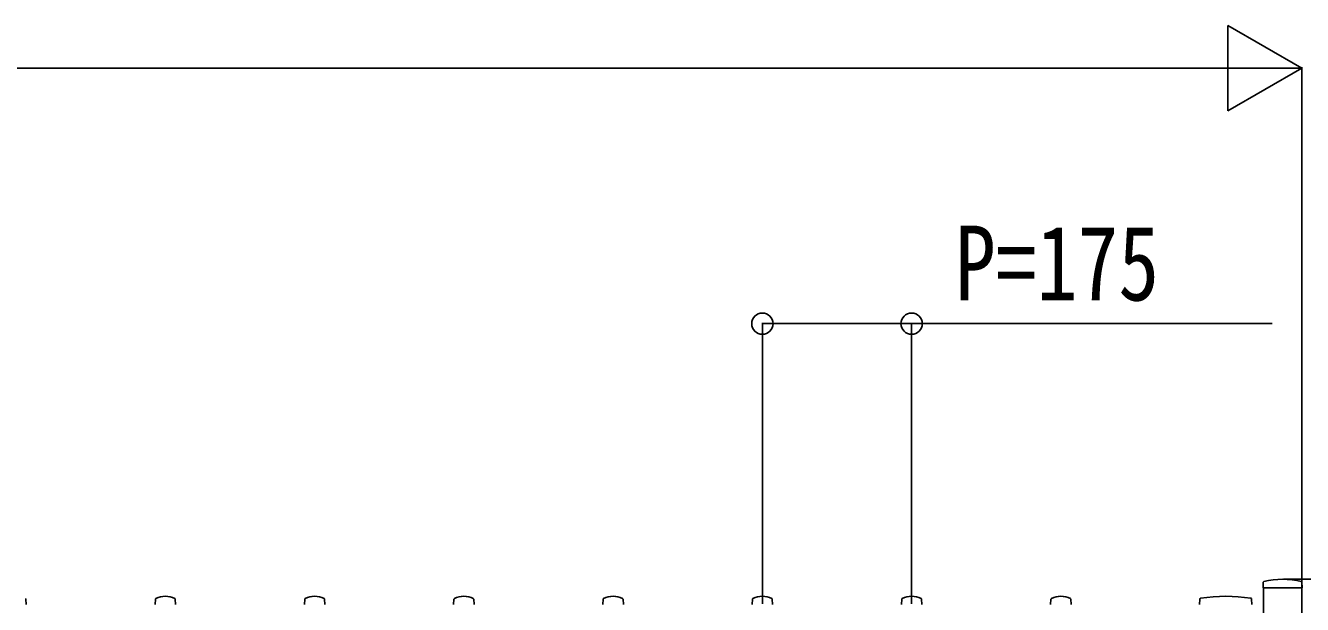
# Model space of a CAD drawing. Units: millimetres, scale not verified. Extents: x -16820 to 16820, y -11880 to 11880.
# Drawn here: x -10070 to -8573, y -6225 to -5545 of the extents above; entities that cross this region are included whole.
import ezdxf
from ezdxf.enums import TextEntityAlignment as Align

# ---------------------------------------------------------------- set-up
doc = ezdxf.new("R2010")
doc.units = ezdxf.units.MM
doc.header["$LTSCALE"] = 50
for name, color, linetype in [('0-4_YKK_13', 4, 'Continuous'), ('0-5_YKK_A1', 4, 'Continuous'), ('0-6_YKK_D', 6, 'Continuous')]:
    doc.layers.add(name, color=color, linetype=linetype)
doc.styles.add('ＭＳ ゴシック', font='')
doc.styles.get('ＭＳ ゴシック').set_extended_font_data('MS Gothic')

msp = doc.modelspace()

# ---------------------------------------------------------------- linework, layer by layer
at = {"layer": '0-4_YKK_13'}
for p, q in [((-8619.05, -6198.6), (-8619.42, -6204.68)), ((-8573.72, -6205), (-8619.12, -6205)), ((-8573.79, -6198.6), (-8573.42, -6204.68)), ((-10069.42, -6224.68), (-10069.8, -6218.55)), ((-9918.42, -6224.68), (-9918.05, -6218.55)), ((-9894.42, -6224.68), (-9894.8, -6218.55)), ((-9743.42, -6224.68), (-9743.05, -6218.55)), ((-9719.42, -6224.68), (-9719.8, -6218.55)), ((-9568.42, -6224.68), (-9568.05, -6218.55)), ((-9544.42, -6224.68), (-9544.8, -6218.55)), ((-9393.42, -6224.68), (-9393.05, -6218.55)), ((-9369.42, -6224.68), (-9369.8, -6218.55)), ((-9218.42, -6224.68), (-9218.05, -6218.55)), ((-9194.42, -6224.68), (-9194.8, -6218.55)), ((-9043.42, -6224.68), (-9043.05, -6218.55)), ((-9019.42, -6224.68), (-9019.8, -6218.55)), ((-8868.42, -6224.68), (-8868.05, -6218.55)), ((-8844.42, -6224.68), (-8844.8, -6218.55)), ((-8693.53, -6218.35), (-8693.92, -6224.68)), ((-8632.81, -6218.35), (-8632.42, -6224.68))]:
    msp.add_line(p, q, dxfattribs=at)
for centre, radius, start, end in [((-8618.05, -6198.66), 1, 104.06552, 176.5), ((-8596.42, -6285), 90, 75.93448, 104.06552), ((-8574.79, -6198.66), 1, 3.5, 75.93448), ((-8619.12, -6204.7), 0.3, 176.5, 270), ((-8573.72, -6204.7), 0.3, 270, 3.5), ((-10070.79, -6218.61), 1, 3.5, 62.3399), ((-9917.05, -6218.61), 1, 117.6601, 176.5), ((-9906.42, -6238.89), 23.89, 62.3399, 117.6601), ((-9895.79, -6218.61), 1, 3.5, 62.3399), ((-9742.05, -6218.61), 1, 117.6601, 176.5), ((-9731.42, -6238.89), 23.89, 62.3399, 117.6601), ((-9720.79, -6218.61), 1, 3.5, 62.3399), ((-9567.05, -6218.61), 1, 117.6601, 176.5), ((-9556.42, -6238.89), 23.89, 62.3399, 117.6601), ((-9545.79, -6218.61), 1, 3.5, 62.3399), ((-9392.05, -6218.61), 1, 117.6601, 176.5), ((-9381.42, -6238.89), 23.89, 62.3399, 117.6601), ((-9370.79, -6218.61), 1, 3.5, 62.3399), ((-9217.05, -6218.61), 1, 117.6601, 176.5), ((-9206.42, -6238.89), 23.89, 62.3399, 117.6601), ((-9195.79, -6218.61), 1, 3.5, 62.3399), ((-9042.05, -6218.61), 1, 117.6601, 176.5), ((-9031.42, -6238.89), 23.89, 62.3399, 117.6601), ((-9020.79, -6218.61), 1, 3.5, 62.3399), ((-8867.05, -6218.61), 1, 117.6601, 176.5), ((-8856.42, -6238.89), 23.89, 62.3399, 117.6601), ((-8845.79, -6218.61), 1, 3.5, 62.3399), ((-8692.54, -6218.41), 1, 99.38321, 176.5), ((-8663.17, -6396.07), 181.07, 80.6148, 99.3852), ((-8633.81, -6218.41), 1, 3.5, 80.61679)]:
    msp.add_arc(centre, radius, start, end, dxfattribs=at)
at = {"layer": '0-5_YKK_A1'}
msp.add_lwpolyline([(-8618.92, -6205), (-8573.92, -6205), (-8573.92, -7335), (-8618.92, -7335)], close=True, dxfattribs=at)
at = {"layer": '0-6_YKK_D'}
for p, q in [((-8573.92, -5595), (-8660.52, -5545)), ((-8660.52, -5545), (-8660.52, -5645)), ((-8673.92, -5595), (-14749.92, -5595)), ((-8573.92, -5595), (-8747.13, -5595)), ((-8573.92, -5595), (-8660.52, -5645)), ((-8573.92, -6204), (-8573.92, -5594)), ((-9206.42, -6224), (-9206.42, -5894)), ((-9031.42, -6224), (-9031.42, -5894)), ((-8595.42, -6195), (-7972.92, -6195))]:
    msp.add_line(p, q, dxfattribs=at)
msp.add_lwpolyline([(-9206.42, -5895), (-9031.42, -5895), (-8608.62, -5895)], dxfattribs=at)
for centre in [(-9206.42, -5895), (-9031.42, -5895)]:
    msp.add_circle(centre, 12.5, dxfattribs=at)

# ---------------------------------------------------------------- texts
at = {"layer": '0-6_YKK_D', "style": 'ＭＳ ゴシック', "width": 0.8}
msp.add_text('P=175', height=87.98, dxfattribs=at).set_placement((-8980.62, -5894.2), align=Align.BOTTOM_LEFT)

doc.saveas('drawing.dxf')
